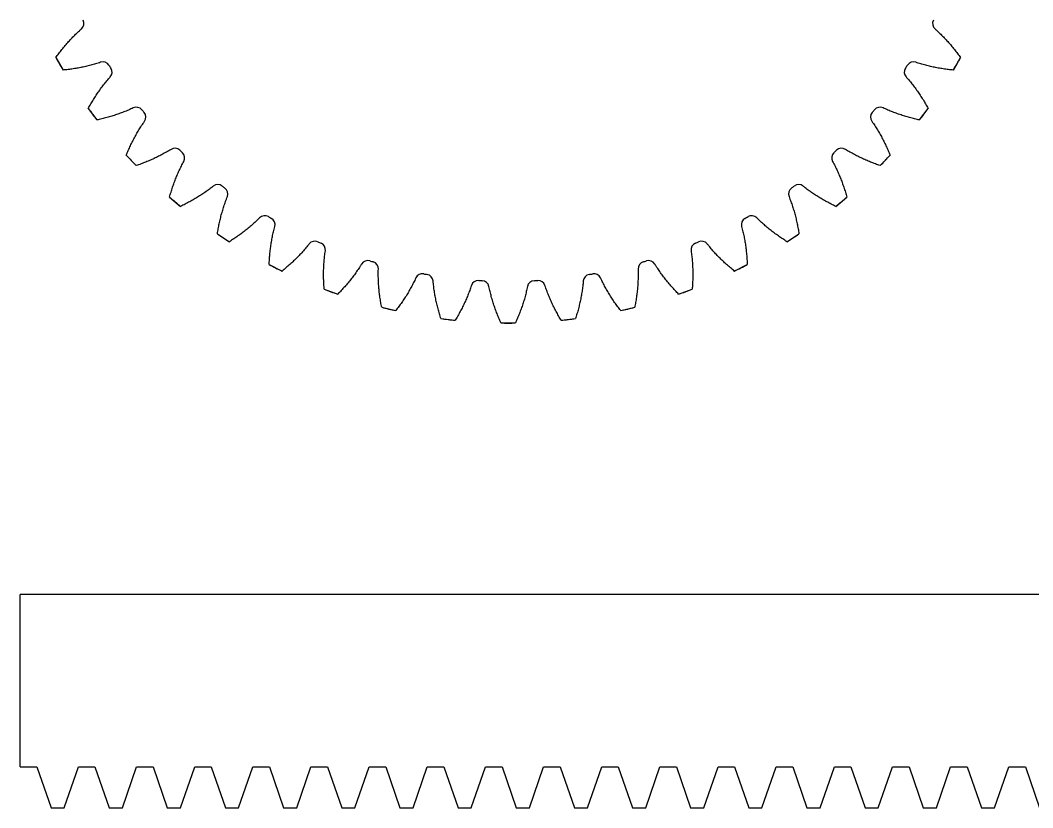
# Model space of a CAD drawing. Header units: inches. Extents: x 0.9 to 97.5, y -1.2 to 16.7.
# Drawn here: x 42.211 to 46.769, y -1.21 to 2.335 of the extents above; entities that cross this region are included whole.
import ezdxf

# ---------------------------------------------------------------- set-up
doc = ezdxf.new("R2010")
doc.units = ezdxf.units.IN
doc.header["$MEASUREMENT"] = 0

msp = doc.modelspace()

# ---------------------------------------------------------------- linework, layer by layer
at = {"color": 7, "linetype": 'Continuous'}
for p, q in [((42.3707, 2.1673), (42.4032, 2.111)), ((46.4117, 2.111), (46.4442, 2.1673)), ((42.5166, 1.9385), (42.5554, 1.8864)), ((46.2595, 1.8864), (46.2983, 1.9385)), ((42.6881, 1.7283), (42.7327, 1.681)), ((46.0822, 1.681), (46.1268, 1.7283)), ((42.8829, 1.5393), (42.9327, 1.4975)), ((45.8823, 1.4975), (45.9321, 1.5393)), ((43.0983, 1.3743), (43.1526, 1.3385)), ((45.6624, 1.3385), (45.7167, 1.3743)), ((43.3313, 1.2353), (43.3894, 1.2062)), ((45.4255, 1.2062), (45.4836, 1.2353)), ((43.579, 1.1244), (43.64, 1.1022)), ((45.1749, 1.1022), (45.236, 1.1244)), ((43.8378, 1.043), (43.901, 1.028)), ((44.9139, 1.028), (44.9771, 1.043)), ((44.1043, 0.9921), (44.1689, 0.9846)), ((44.375, 0.9726), (44.44, 0.9726)), ((44.646, 0.9846), (44.7106, 0.9921)), ((42.2106, -1.0264), (42.2852, -1.0264)), ((42.2852, -1.0264), (42.3491, -1.2099)), ((42.4085, -1.2099), (42.4724, -1.0264)), ((42.4724, -1.0264), (42.547, -1.0264)), ((42.547, -1.0264), (42.6109, -1.2099)), ((42.6703, -1.2099), (42.7342, -1.0264)), ((42.7342, -1.0264), (42.8088, -1.0264)), ((42.8088, -1.0264), (42.8727, -1.2099)), ((42.9321, -1.2099), (42.996, -1.0264)), ((42.996, -1.0264), (43.0706, -1.0264)), ((43.0706, -1.0264), (43.1345, -1.2099)), ((43.1939, -1.2099), (43.2578, -1.0264)), ((43.2578, -1.0264), (43.3324, -1.0264)), ((43.3324, -1.0264), (43.3963, -1.2099)), ((43.4557, -1.2099), (43.5196, -1.0264)), ((43.5196, -1.0264), (43.5942, -1.0264)), ((43.5942, -1.0264), (43.6581, -1.2099)), ((43.7175, -1.2099), (43.7814, -1.0264)), ((43.7814, -1.0264), (43.856, -1.0264)), ((43.856, -1.0264), (43.9199, -1.2099)), ((43.9793, -1.2099), (44.0432, -1.0264)), ((44.0432, -1.0264), (44.1178, -1.0264)), ((44.1178, -1.0264), (44.1817, -1.2099)), ((44.2411, -1.2099), (44.305, -1.0264)), ((44.305, -1.0264), (44.3796, -1.0264)), ((44.3796, -1.0264), (44.4435, -1.2099)), ((44.5029, -1.2099), (44.5668, -1.0264)), ((44.5668, -1.0264), (44.6414, -1.0264)), ((44.6414, -1.0264), (44.7053, -1.2099)), ((44.7647, -1.2099), (44.8286, -1.0264)), ((44.8286, -1.0264), (44.9032, -1.0264)), ((44.9032, -1.0264), (44.9671, -1.2099)), ((45.0265, -1.2099), (45.0904, -1.0264)), ((45.0904, -1.0264), (45.165, -1.0264)), ((45.165, -1.0264), (45.2289, -1.2099)), ((45.2883, -1.2099), (45.3522, -1.0264)), ((45.3522, -1.0264), (45.4268, -1.0264)), ((45.4268, -1.0264), (45.4907, -1.2099)), ((45.5501, -1.2099), (45.614, -1.0264)), ((45.614, -1.0264), (45.6886, -1.0264)), ((45.6886, -1.0264), (45.7525, -1.2099)), ((45.8119, -1.2099), (45.8758, -1.0264)), ((45.8758, -1.0264), (45.9504, -1.0264)), ((45.9504, -1.0264), (46.0143, -1.2099)), ((46.0737, -1.2099), (46.1376, -1.0264)), ((46.1376, -1.0264), (46.2122, -1.0264)), ((46.2122, -1.0264), (46.2761, -1.2099)), ((46.3355, -1.2099), (46.3994, -1.0264)), ((46.3994, -1.0264), (46.474, -1.0264)), ((46.474, -1.0264), (46.5379, -1.2099)), ((46.5973, -1.2099), (46.6612, -1.0264)), ((46.6612, -1.0264), (46.7358, -1.0264)), ((46.7358, -1.0264), (46.7997, -1.2099)), ((42.3491, -1.2099), (42.4085, -1.2099)), ((42.6109, -1.2099), (42.6703, -1.2099)), ((42.8727, -1.2099), (42.9321, -1.2099)), ((43.1345, -1.2099), (43.1939, -1.2099)), ((43.3963, -1.2099), (43.4557, -1.2099)), ((43.6581, -1.2099), (43.7175, -1.2099)), ((43.9199, -1.2099), (43.9793, -1.2099)), ((44.1817, -1.2099), (44.2411, -1.2099)), ((44.4435, -1.2099), (44.5029, -1.2099)), ((44.7053, -1.2099), (44.7647, -1.2099)), ((44.9671, -1.2099), (45.0265, -1.2099)), ((45.2289, -1.2099), (45.2883, -1.2099)), ((45.4907, -1.2099), (45.5501, -1.2099)), ((45.7525, -1.2099), (45.8119, -1.2099)), ((46.0143, -1.2099), (46.0737, -1.2099)), ((46.2761, -1.2099), (46.3355, -1.2099)), ((46.5379, -1.2099), (46.5973, -1.2099))]:
    msp.add_line(p, q, dxfattribs=at)
for p in [(51.2158, -0.2499), (42.2106, -1.0264)]:
    msp.add_line(p, (42.2106, -0.2499))
for centre, radius, start, end in [((42.4643, 2.3207), 0.0325, 311.4194, 26.88), ((46.3506, 2.3207), 0.0325, 153.12, 228.5806), ((44.4075, 3.3057), 2.3333, 209.202, 210.798), ((42.5829, 2.1154), 0.0325, 33.12, 108.5806), ((46.232, 2.1154), 0.0325, 71.4194, 146.88), ((44.4075, 3.3057), 2.3333, 329.202, 330.798), ((44.4075, 3.3057), 2.146, 213.12, 213.5467), ((42.5918, 2.1018), 0.0325, 318.086, 33.5467), ((46.2231, 2.1018), 0.0325, 146.4533, 221.914), ((44.4075, 3.3057), 2.146, 326.4533, 326.88), ((44.4075, 3.3057), 2.3333, 215.8687, 217.4647), ((42.7334, 1.9116), 0.0325, 39.7866, 115.2473), ((44.4075, 3.3057), 2.146, 219.7866, 220.2134), ((42.7439, 1.8992), 0.0325, 324.7527, 40.2134), ((46.0711, 1.8992), 0.0325, 139.7866, 215.2473), ((44.4075, 3.3057), 2.146, 319.7866, 320.2134), ((46.0815, 1.9116), 0.0325, 64.7527, 140.2134), ((44.4075, 3.3057), 2.3333, 322.5353, 324.1313), ((42.9066, 1.7267), 0.0325, 46.4533, 121.914), ((44.4075, 3.3057), 2.146, 226.4533, 226.88), ((42.9184, 1.7155), 0.0325, 331.4194, 46.88), ((45.8965, 1.7155), 0.0325, 133.12, 208.5806), ((44.4075, 3.3057), 2.146, 313.12, 313.5467), ((45.9083, 1.7267), 0.0325, 58.086, 133.5467), ((44.4075, 3.3057), 2.3333, 222.5353, 224.1313), ((44.4075, 3.3057), 2.3333, 315.8687, 317.4647), ((43.1001, 1.5631), 0.0325, 53.12, 128.5806), ((45.7149, 1.5631), 0.0325, 51.4194, 126.88), ((44.4075, 3.3057), 2.146, 233.12, 233.5467), ((43.1131, 1.5534), 0.0325, 338.086, 53.5467), ((45.7019, 1.5534), 0.0325, 126.4533, 201.914), ((44.4075, 3.3057), 2.146, 306.4533, 306.88), ((44.4075, 3.3057), 2.3333, 229.202, 230.798), ((44.4075, 3.3057), 2.3333, 309.202, 310.798), ((43.3112, 1.4231), 0.0325, 59.7866, 135.2473), ((44.4075, 3.3057), 2.146, 239.7866, 240.2134), ((43.3252, 1.415), 0.0325, 344.7527, 60.2134), ((45.4897, 1.415), 0.0325, 119.7866, 195.2473), ((44.4075, 3.3057), 2.146, 299.7866, 300.2134), ((45.5037, 1.4231), 0.0325, 44.7527, 120.2134), ((44.4075, 3.3057), 2.3333, 235.8687, 237.4647), ((44.4075, 3.3057), 2.3333, 302.5353, 304.1313), ((43.5372, 1.3086), 0.0325, 66.4533, 141.914), ((44.4075, 3.3057), 2.146, 246.4533, 246.88), ((43.5521, 1.3022), 0.0325, 351.4194, 66.88), ((45.2629, 1.3022), 0.0325, 113.12, 188.5806), ((44.4075, 3.3057), 2.146, 293.12, 293.5467), ((45.2778, 1.3086), 0.0325, 38.086, 113.5467), ((44.4075, 3.3057), 2.3333, 242.5353, 244.1313), ((43.7749, 1.221), 0.0325, 73.12, 148.5806), ((44.4075, 3.3057), 2.146, 253.12, 253.5467), ((43.7904, 1.2164), 0.0325, 358.086, 73.5467), ((45.0245, 1.2164), 0.0325, 106.4533, 181.914), ((44.4075, 3.3057), 2.146, 286.4533, 286.88), ((45.04, 1.221), 0.0325, 31.4194, 106.88), ((44.4075, 3.3057), 2.3333, 295.8687, 297.4647), ((44.0212, 1.1617), 0.0325, 79.7866, 155.2473), ((44.4075, 3.3057), 2.146, 259.7866, 260.2134), ((44.0372, 1.1589), 0.0325, 4.7527, 80.2134), ((44.7778, 1.1589), 0.0325, 99.7866, 175.2473), ((44.4075, 3.3057), 2.146, 279.7866, 280.2134), ((44.7937, 1.1617), 0.0325, 24.7527, 100.2134), ((44.2727, 1.1314), 0.0325, 86.4533, 161.914), ((44.4075, 3.3057), 2.146, 266.4533, 266.88), ((44.2889, 1.1304), 0.0325, 11.4194, 86.88), ((44.526, 1.1304), 0.0325, 93.12, 168.5806), ((44.4075, 3.3057), 2.146, 273.12, 273.5467), ((44.5422, 1.1314), 0.0325, 18.086, 93.5467), ((44.4075, 3.3057), 2.3333, 249.202, 250.798), ((44.4075, 3.3057), 2.3333, 289.202, 290.798), ((44.4075, 3.3057), 2.3333, 255.8687, 257.4647), ((44.4075, 3.3057), 2.3333, 282.5353, 284.1313), ((44.4075, 3.3057), 2.3333, 262.5353, 264.1313), ((44.4075, 3.3057), 2.3333, 269.202, 270.798), ((44.4075, 3.3057), 2.3333, 275.8687, 277.4647)]:
    msp.add_arc(centre, radius, start, end, dxfattribs=at)
for points, start_tangent, end_tangent in [([(42.3843, 2.1857), (42.3985, 2.204), (42.4131, 2.2218), (42.4282, 2.2392), (42.4439, 2.2561), (42.4601, 2.2725), (42.4769, 2.2883), (42.4858, 2.2964)], (0.045371, 0.060014), (0.056417, 0.049772)), ([(46.3291, 2.2964), (46.3381, 2.2883), (46.3548, 2.2725), (46.371, 2.2561), (46.3867, 2.2392), (46.4018, 2.2218), (46.4164, 2.204), (46.4306, 2.1857)], (0.056417, -0.049772), (0.045371, -0.060014)), ([(42.3707, 2.1673), (42.3843, 2.1857)], (0.006698, 0.00928), (0.006902, 0.00913)), ([(42.5726, 2.1462), (42.561, 2.1424), (42.539, 2.1358), (42.5167, 2.13), (42.4942, 2.1248), (42.4716, 2.1204), (42.4489, 2.1167), (42.4259, 2.1136)], (-0.071312, -0.023972), (-0.074659, -0.009286)), ([(46.389, 2.1136), (46.366, 2.1167), (46.3433, 2.1204), (46.3207, 2.1248), (46.2982, 2.13), (46.276, 2.1358), (46.2539, 2.1424), (46.2424, 2.1462)], (-0.074659, 0.009286), (-0.071312, 0.023972)), ([(46.4306, 2.1857), (46.4442, 2.1673)], (0.006902, -0.00913), (0.006698, -0.00928)), ([(42.4259, 2.1136), (42.4032, 2.111)], (-0.011358, -0.001413), (-0.011386, -0.00116)), ([(46.4117, 2.111), (46.389, 2.1136)], (-0.011386, 0.00116), (-0.011358, 0.001413)), ([(42.528, 1.9584), (42.54, 1.9782), (42.5524, 1.9976), (42.5654, 2.0166), (42.579, 2.0352), (42.5932, 2.0534), (42.608, 2.071), (42.616, 2.0801)], (0.038097, 0.064876), (0.050257, 0.055985)), ([(46.1989, 2.0801), (46.2069, 2.071), (46.2217, 2.0534), (46.2359, 2.0352), (46.2495, 2.0166), (46.2625, 1.9976), (46.275, 1.9782), (46.2869, 1.9584)], (0.050257, -0.055985), (0.038097, -0.064876)), ([(42.5166, 1.9385), (42.528, 1.9584)], (0.005575, 0.009995), (0.005796, 0.009869)), ([(42.7196, 1.941), (42.7086, 1.9359), (42.6874, 1.9268), (42.666, 1.9184), (42.6443, 1.9107), (42.6223, 1.9037), (42.6002, 1.8974), (42.5777, 1.8916)], (-0.068047, -0.032089), (-0.073077, -0.01789)), ([(46.2372, 1.8916), (46.2148, 1.8974), (46.1926, 1.9037), (46.1707, 1.9107), (46.149, 1.9184), (46.1275, 1.9268), (46.1064, 1.9359), (46.0954, 1.941)], (-0.073077, 0.01789), (-0.068047, 0.032089)), ([(46.2869, 1.9584), (46.2983, 1.9385)], (0.005796, -0.009869), (0.005575, -0.009995)), ([(42.5777, 1.8916), (42.5554, 1.8864)], (-0.011117, -0.002722), (-0.011174, -0.002474)), ([(42.6971, 1.7493), (42.7067, 1.7704), (42.7168, 1.7911), (42.7275, 1.8115), (42.7389, 1.8316), (42.7509, 1.8512), (42.7635, 1.8705), (42.7704, 1.8804)], (0.030308, 0.06886), (0.043418, 0.061441)), ([(46.0445, 1.8804), (46.0514, 1.8705), (46.0641, 1.8512), (46.0761, 1.8316), (46.0874, 1.8115), (46.0981, 1.7911), (46.1082, 1.7704), (46.1178, 1.7493)], (0.043418, -0.061441), (0.030308, -0.06886)), ([(46.2595, 1.8864), (46.2372, 1.8916)], (-0.011174, 0.002474), (-0.011117, 0.002722)), ([(42.6881, 1.7283), (42.6971, 1.7493)], (0.004377, 0.010575), (0.004611, 0.010475)), ([(42.8894, 1.7543), (42.8791, 1.748), (42.8591, 1.7365), (42.8388, 1.7256), (42.8181, 1.7154), (42.7972, 1.7059), (42.7759, 1.6971), (42.7543, 1.6887)], (-0.063861, -0.039772), (-0.070505, -0.026253)), ([(46.0607, 1.6887), (46.039, 1.6971), (46.0178, 1.7059), (45.9968, 1.7154), (45.9761, 1.7256), (45.9558, 1.7365), (45.9358, 1.748), (45.9255, 1.7543)], (-0.070505, 0.026253), (-0.063861, 0.039772)), ([(46.1178, 1.7493), (46.1268, 1.7283)], (0.004611, -0.010475), (0.004377, -0.010575)), ([(42.7543, 1.6887), (42.7327, 1.681)], (-0.010726, -0.003994), (-0.010811, -0.003755)), ([(42.8894, 1.5613), (42.8964, 1.5833), (42.9041, 1.6051), (42.9123, 1.6266), (42.9213, 1.6478), (42.9309, 1.6687), (42.9413, 1.6893), (42.9469, 1.7)], (0.022109, 0.071913), (0.035991, 0.066066)), ([(45.868, 1.7), (45.8737, 1.6893), (45.884, 1.6687), (45.8936, 1.6478), (45.9026, 1.6266), (45.9109, 1.6051), (45.9185, 1.5833), (45.9256, 1.5613)], (0.035991, -0.066066), (0.022109, -0.071913)), ([(46.0822, 1.681), (46.0607, 1.6887)], (-0.010811, 0.003755), (-0.010726, 0.003994)), ([(42.8829, 1.5393), (42.8894, 1.5613)], (0.00312, 0.011011), (0.003363, 0.01094)), ([(43.0798, 1.5885), (43.0703, 1.5811), (43.0518, 1.5673), (43.0328, 1.5542), (43.0135, 1.5417), (42.9938, 1.5298), (42.9737, 1.5185), (42.9532, 1.5077)], (-0.058812, -0.046917), (-0.066981, -0.034261)), ([(45.8618, 1.5077), (45.8413, 1.5185), (45.8212, 1.5298), (45.8014, 1.5417), (45.7821, 1.5542), (45.7632, 1.5673), (45.7447, 1.5811), (45.7351, 1.5885)], (-0.066981, 0.034261), (-0.058812, 0.046917)), ([(45.9256, 1.5613), (45.9321, 1.5393)], (0.003363, -0.01094), (0.00312, -0.011011)), ([(42.9532, 1.5077), (42.9327, 1.4975)], (-0.01019, -0.005212), (-0.010302, -0.004984)), ([(43.1021, 1.3968), (43.1066, 1.4196), (43.1116, 1.442), (43.1174, 1.4644), (43.1238, 1.4865), (43.131, 1.5084), (43.1388, 1.53), (43.1432, 1.5413)], (0.013611, 0.073993), (0.028078, 0.069797)), ([(45.6717, 1.5413), (45.6761, 1.53), (45.684, 1.5084), (45.6911, 1.4865), (45.6976, 1.4644), (45.7033, 1.442), (45.7083, 1.4196), (45.7128, 1.3968)], (0.028078, -0.069797), (0.013611, -0.073993)), ([(45.8823, 1.4975), (45.8618, 1.5077)], (-0.010302, 0.004984), (-0.01019, 0.005212)), ([(43.2881, 1.446), (43.2795, 1.4375), (43.2627, 1.4217), (43.2455, 1.4065), (43.2277, 1.3918), (43.2095, 1.3777), (43.1908, 1.3642), (43.1717, 1.3511)], (-0.052968, -0.053427), (-0.062551, -0.041805)), ([(45.6432, 1.3511), (45.6241, 1.3642), (45.6054, 1.3777), (45.5872, 1.3918), (45.5695, 1.4065), (45.5522, 1.4217), (45.5354, 1.4375), (45.5268, 1.446)], (-0.062551, 0.041805), (-0.052968, 0.053427)), ([(43.0983, 1.3743), (43.1021, 1.3968)], (0.00182, 0.011299), (0.002071, 0.011256)), ([(43.3326, 1.2582), (43.3344, 1.2813), (43.3368, 1.3042), (43.3399, 1.327), (43.3437, 1.3498), (43.3482, 1.3723), (43.3535, 1.3948), (43.3566, 1.4065)], (0.004929, 0.075073), (0.019785, 0.072585)), ([(45.4583, 1.4065), (45.4614, 1.3948), (45.4667, 1.3723), (45.4713, 1.3498), (45.4751, 1.327), (45.4782, 1.3042), (45.4806, 1.2813), (45.4824, 1.2582)], (0.019785, -0.072585), (0.004929, -0.075073)), ([(45.7128, 1.3968), (45.7167, 1.3743)], (0.002071, -0.011256), (0.00182, -0.011299)), ([(43.1717, 1.3511), (43.1526, 1.3385)], (-0.009516, -0.00636), (-0.009654, -0.006147)), ([(43.5116, 1.3286), (43.504, 1.3192), (43.4892, 1.3015), (43.4738, 1.2844), (43.4579, 1.2678), (43.4414, 1.2517), (43.4245, 1.2361), (43.407, 1.2208)], (-0.046407, -0.059215), (-0.057274, -0.048784)), ([(45.4079, 1.2208), (45.3905, 1.2361), (45.3735, 1.2517), (45.357, 1.2678), (45.3411, 1.2844), (45.3257, 1.3015), (45.3109, 1.3192), (45.3033, 1.3286)], (-0.057274, 0.048784), (-0.046407, 0.059215)), ([(45.6624, 1.3385), (45.6432, 1.3511)], (-0.009654, 0.006147), (-0.009516, 0.00636)), ([(43.5775, 1.1472), (43.5766, 1.1704), (43.5764, 1.1934), (43.5768, 1.2165), (43.5779, 1.2395), (43.5798, 1.2624), (43.5825, 1.2853), (43.5842, 1.2973)], (-0.00382, 0.075138), (0.011225, 0.074391)), ([(45.2307, 1.2973), (45.2324, 1.2853), (45.2351, 1.2624), (45.237, 1.2395), (45.2381, 1.2165), (45.2386, 1.1934), (45.2383, 1.1704), (45.2374, 1.1472)], (0.011225, -0.074391), (-0.00382, -0.075138)), ([(43.3313, 1.2353), (43.3326, 1.2582)], (0.000496, 0.011434), (0.00075, 0.011421)), ([(43.7472, 1.238), (43.7407, 1.2277), (43.7281, 1.2085), (43.7148, 1.1897), (43.7009, 1.1713), (43.6864, 1.1534), (43.6714, 1.1359), (43.6558, 1.1188)], (-0.039219, -0.064202), (-0.051224, -0.055103)), ([(45.1591, 1.1188), (45.1435, 1.1359), (45.1285, 1.1534), (45.114, 1.1713), (45.1001, 1.1897), (45.0868, 1.2085), (45.0742, 1.2277), (45.0678, 1.238)], (-0.051224, 0.055103), (-0.039219, 0.064202)), ([(45.4824, 1.2582), (45.4836, 1.2353)], (0.00075, -0.011421), (0.000496, -0.011434)), ([(43.407, 1.2208), (43.3894, 1.2062)], (-0.008713, -0.007421), (-0.008875, -0.007226)), ([(43.8337, 1.0655), (43.8302, 1.0884), (43.8272, 1.1112), (43.8249, 1.1342), (43.8234, 1.1572), (43.8227, 1.1802), (43.8226, 1.2032), (43.8229, 1.2153)], (-0.012517, 0.074186), (0.002513, 0.075191)), ([(44.992, 1.2153), (44.9923, 1.2032), (44.9923, 1.1802), (44.9915, 1.1572), (44.99, 1.1342), (44.9877, 1.1112), (44.9848, 1.0884), (44.9812, 1.0655)], (0.002513, -0.075191), (-0.012517, -0.074186)), ([(45.4255, 1.2062), (45.4079, 1.2208)], (-0.008875, 0.007226), (-0.008713, 0.007421)), ([(43.579, 1.1244), (43.5775, 1.1472)], (-0.000835, 0.011414), (-0.000581, 0.01143)), ([(43.9917, 1.1753), (43.9865, 1.1644), (43.9761, 1.1438), (43.9651, 1.1236), (43.9535, 1.1037), (43.9411, 1.0842), (43.9283, 1.0651), (43.9148, 1.0463)], (-0.0315, -0.068321), (-0.04448, -0.060677)), ([(44.0977, 1.014), (44.0915, 1.0364), (44.0859, 1.0587), (44.081, 1.0812), (44.0768, 1.1039), (44.0734, 1.1267), (44.0707, 1.1495), (44.0696, 1.1616)], (-0.021045, 0.072231), (-0.006233, 0.074975)), ([(44.2418, 1.1415), (44.2379, 1.13), (44.23, 1.1083), (44.2214, 1.087), (44.2122, 1.0659), (44.2022, 1.0451), (44.1916, 1.0247), (44.1804, 1.0044)], (-0.023356, -0.071516), (-0.037135, -0.065431)), ([(44.6345, 1.0044), (44.6233, 1.0247), (44.6127, 1.0451), (44.6028, 1.0659), (44.5935, 1.087), (44.5849, 1.1083), (44.577, 1.13), (44.5731, 1.1415)], (-0.037135, 0.065431), (-0.023356, 0.071516)), ([(44.7454, 1.1616), (44.7443, 1.1495), (44.7416, 1.1267), (44.7381, 1.1039), (44.734, 1.0812), (44.729, 1.0587), (44.7235, 1.0364), (44.7172, 1.014)], (-0.006233, -0.074975), (-0.021045, -0.072231)), ([(44.9002, 1.0463), (44.8867, 1.0651), (44.8738, 1.0842), (44.8615, 1.1037), (44.8498, 1.1236), (44.8388, 1.1438), (44.8284, 1.1644), (44.8233, 1.1753)], (-0.04448, 0.060677), (-0.0315, 0.068321)), ([(45.2374, 1.1472), (45.236, 1.1244)], (-0.000581, -0.01143), (-0.000835, -0.011414)), ([(43.6558, 1.1188), (43.64, 1.1022)], (-0.007792, -0.008383), (-0.007976, -0.008207)), ([(44.3658, 0.9936), (44.3571, 1.015), (44.3489, 1.0366), (44.3414, 1.0584), (44.3346, 1.0804), (44.3286, 1.1026), (44.3233, 1.125), (44.3208, 1.1369)], (-0.029288, 0.0693), (-0.014895, 0.073744)), ([(44.4942, 1.1369), (44.4917, 1.125), (44.4863, 1.1026), (44.4803, 1.0804), (44.4735, 1.0584), (44.466, 1.0366), (44.4579, 1.015), (44.4491, 0.9936)], (-0.014895, -0.073744), (-0.029288, -0.0693)), ([(45.1749, 1.1022), (45.1591, 1.1188)], (-0.007976, 0.008207), (-0.007792, 0.008383)), ([(43.8378, 1.043), (43.8337, 1.0655)], (-0.002154, 0.01124), (-0.001904, 0.011286)), ([(44.9812, 1.0655), (44.9771, 1.043)], (-0.001904, -0.011286), (-0.002154, -0.01124)), ([(43.9148, 1.0463), (43.901, 1.028)], (-0.006767, -0.009231), (-0.00697, -0.009078)), ([(44.1043, 0.9921), (44.0977, 1.014)], (-0.003444, 0.010914), (-0.003201, 0.010988)), ([(44.1804, 1.0044), (44.1689, 0.9846)], (-0.005649, -0.009954), (-0.005869, -0.009826)), ([(44.646, 0.9846), (44.6345, 1.0044)], (-0.005869, 0.009826), (-0.005649, 0.009954)), ([(44.7172, 1.014), (44.7106, 0.9921)], (-0.003201, -0.010988), (-0.003444, -0.010914)), ([(44.9139, 1.028), (44.9002, 1.0463)], (-0.00697, 0.009078), (-0.006767, 0.009231)), ([(44.375, 0.9726), (44.3658, 0.9936)], (-0.004688, 0.01044), (-0.004455, 0.010542)), ([(44.4491, 0.9936), (44.44, 0.9726)], (-0.004455, -0.010542), (-0.004688, -0.01044))]:
    msp.add_spline(points, degree=3, dxfattribs=dict(at, start_tangent=start_tangent, end_tangent=end_tangent))

doc.saveas('drawing.dxf')
